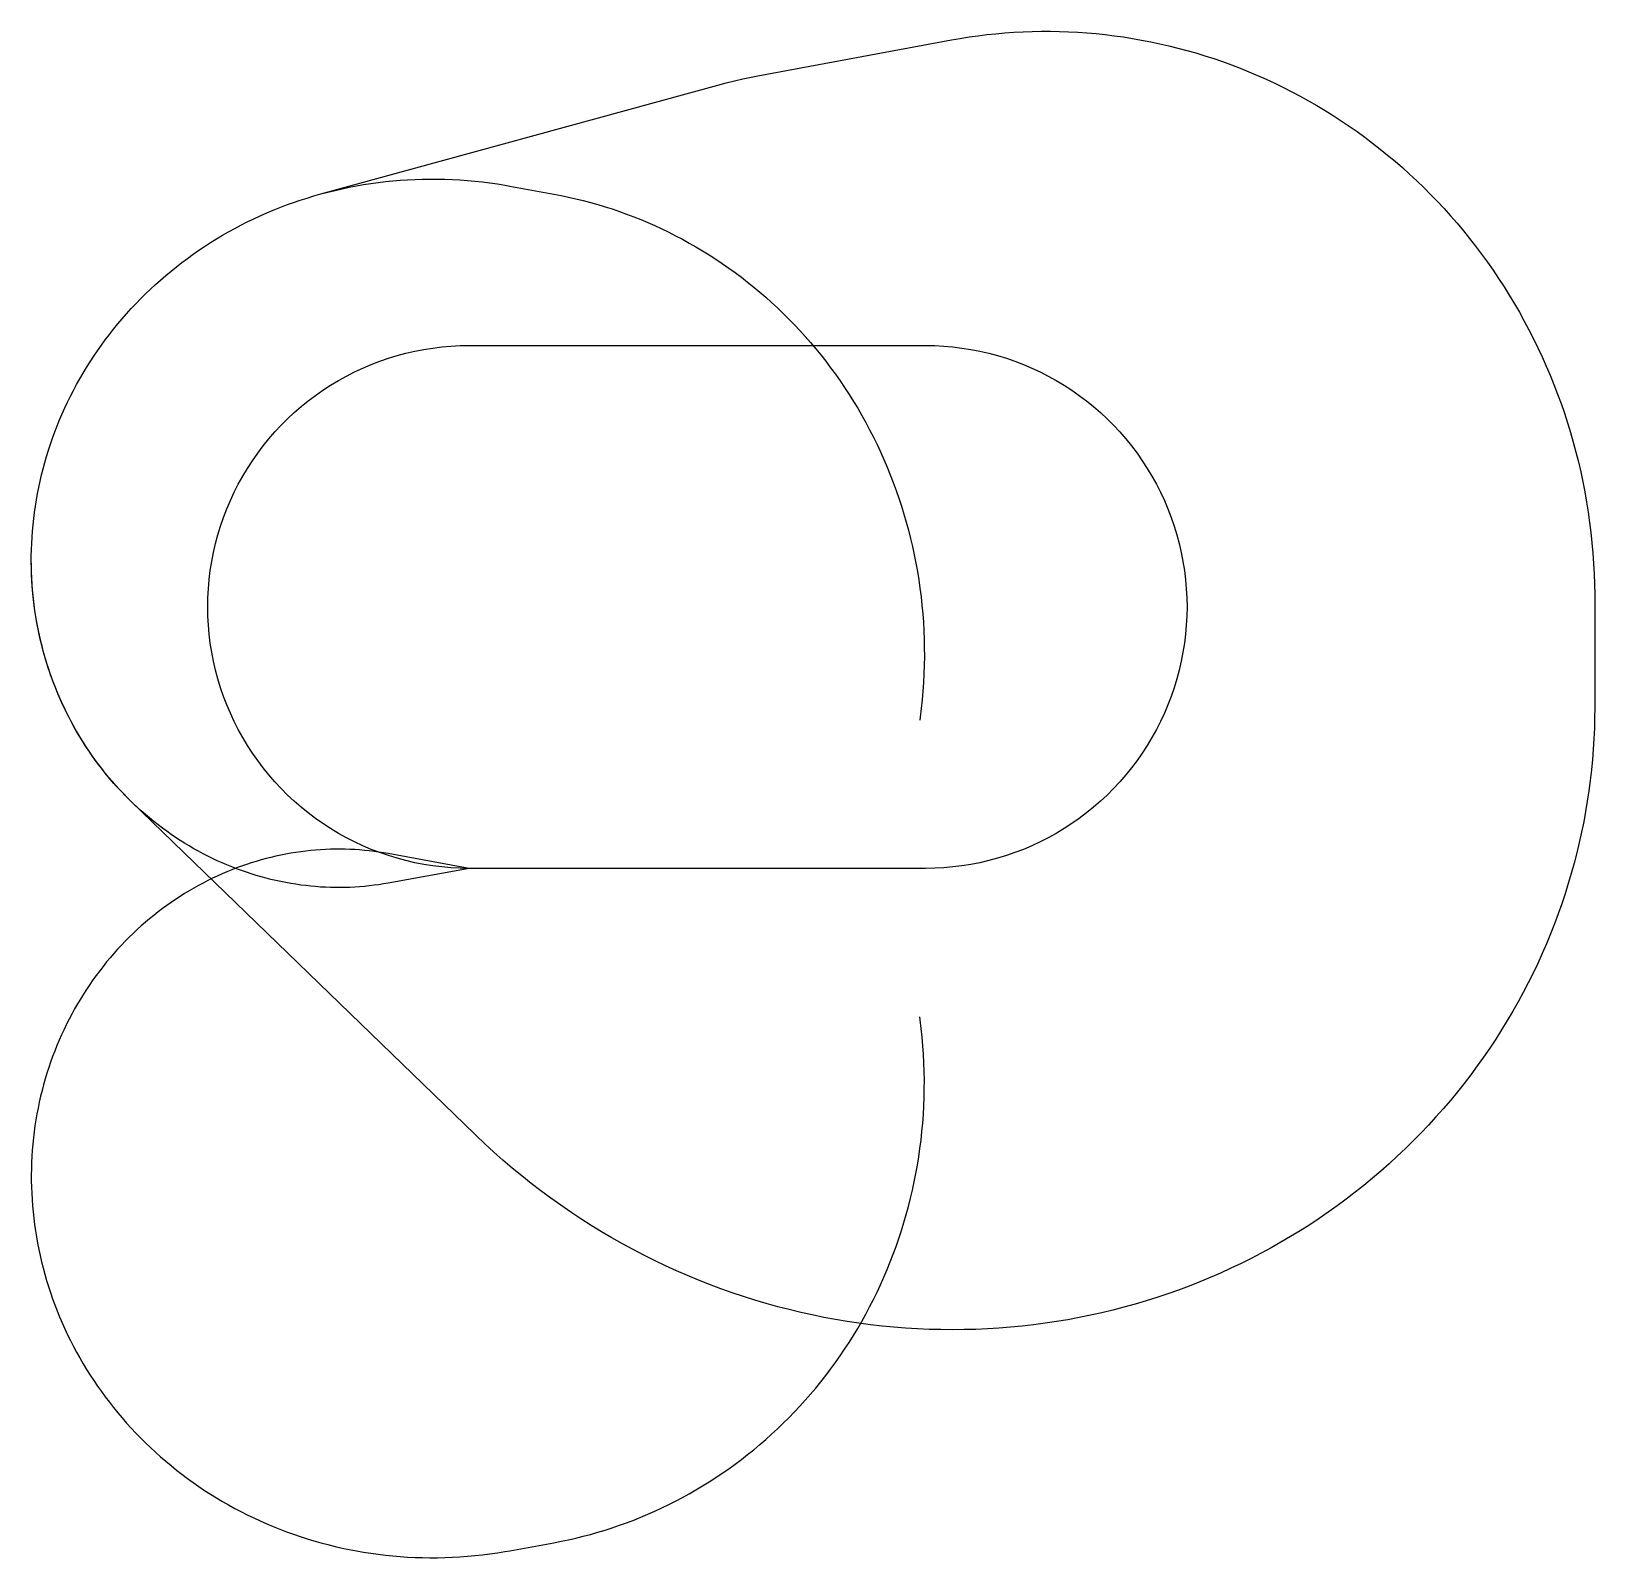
# Model space of a CAD drawing. Header units: metres. Extents: x -9048 to 23258, y -14242 to 17295.
import ezdxf

# ---------------------------------------------------------------- set-up
doc = ezdxf.new("R2010")
doc.units = ezdxf.units.M

msp = doc.modelspace()

# ---------------------------------------------------------------- linework, layer by layer
at = {"layer": 'NorminalTrack', "color": 1}
msp.add_lwpolyline([(0, 0), (0, 0), (-189, 3), (-377, 13), (-565, 30), (-752, 53), (-938, 82), (-1123, 118), (-1307, 160), (-1489, 209), (-1669, 264), (-1848, 326), (-2024, 393), (-2197, 467), (-2368, 547), (-2536, 632), (-2701, 724), (-2863, 821), (-3021, 924), (-3175, 1032), (-3326, 1145), (-3472, 1264), (-3615, 1388), (-3753, 1516), (-3886, 1649), (-4014, 1787), (-4138, 1930), (-4257, 2076), (-4370, 2227), (-4478, 2381), (-4581, 2539), (-4678, 2701), (-4770, 2866), (-4855, 3034), (-4935, 3205), (-5009, 3378), (-5076, 3554), (-5138, 3733), (-5193, 3913), (-5242, 4095), (-5284, 4279), (-5320, 4464), (-5349, 4650), (-5372, 4837), (-5389, 5025), (-5399, 5213), (-5402, 5402), (-5399, 5591), (-5389, 5779), (-5372, 5967), (-5349, 6154), (-5320, 6340), (-5284, 6525), (-5242, 6709), (-5193, 6891), (-5138, 7071), (-5076, 7250), (-5009, 7426), (-4935, 7599), (-4855, 7770), (-4770, 7938), (-4678, 8103), (-4581, 8265), (-4478, 8423), (-4370, 8577), (-4257, 8728), (-4138, 8874), (-4014, 9017), (-3886, 9155), (-3753, 9288), (-3615, 9416), (-3472, 9540), (-3326, 9659), (-3175, 9772), (-3021, 9880), (-2863, 9983), (-2701, 10080), (-2536, 10172), (-2368, 10257), (-2197, 10337), (-2024, 10411), (-1848, 10478), (-1669, 10540), (-1489, 10595), (-1307, 10644), (-1123, 10686), (-938, 10722), (-752, 10751), (-565, 10774), (-377, 10791), (-189, 10801), (0, 10804), (0, 10804), (9431, 10804), (9431, 10804), (9619, 10801), (9807, 10791), (9995, 10774), (10182, 10751), (10369, 10722), (10554, 10686), (10737, 10644), (10920, 10595), (11100, 10540), (11278, 10478), (11454, 10411), (11628, 10337), (11799, 10257), (11967, 10172), (12132, 10080), (12293, 9983), (12451, 9880), (12606, 9772), (12756, 9659), (12903, 9540), (13045, 9416), (13183, 9288), (13316, 9155), (13445, 9017), (13569, 8874), (13687, 8728), (13801, 8577), (13909, 8423), (14012, 8265), (14109, 8103), (14200, 7938), (14286, 7770), (14365, 7599), (14439, 7426), (14507, 7250), (14568, 7071), (14623, 6891), (14672, 6709), (14714, 6525), (14750, 6340), (14780, 6154), (14803, 5967), (14819, 5779), (14829, 5591), (14833, 5402), (14829, 5213), (14819, 5025), (14803, 4837), (14780, 4650), (14750, 4464), (14714, 4279), (14672, 4095), (14623, 3913), (14568, 3733), (14507, 3554), (14439, 3378), (14365, 3205), (14286, 3034), (14200, 2866), (14109, 2701), (14012, 2539), (13909, 2381), (13801, 2227), (13687, 2076), (13569, 1930), (13445, 1787), (13316, 1649), (13183, 1516), (13045, 1388), (12903, 1264), (12756, 1145), (12606, 1032), (12451, 924), (12293, 821), (12132, 724), (11967, 632), (11799, 547), (11628, 467), (11454, 393), (11278, 326), (11100, 264), (10920, 209), (10737, 160), (10554, 118), (10369, 82), (10182, 53), (9995, 30), (9807, 13), (9619, 3), (9431, 0), (0, 0)], dxfattribs=at)
at = {"layer": 'WindSpiral', "color": 5}
for points in [[(0, 0), (-1673, -305), (-1770, -322), (-1868, -337), (-1966, -350), (-2064, -362), (-2163, -372), (-2263, -380), (-2362, -387), (-2463, -392), (-2563, -395), (-2664, -397), (-2766, -396), (-2867, -394), (-2969, -390), (-3071, -385), (-3173, -377), (-3275, -368), (-3378, -357), (-3480, -344), (-3583, -329), (-3685, -313), (-3788, -294), (-3890, -274), (-3993, -252), (-4095, -228), (-4197, -202), (-4299, -175), (-4401, -145), (-4503, -114), (-4604, -80), (-4705, -45), (-4806, -8), (-4906, 30), (-5005, 71), (-5105, 114), (-5204, 158), (-5302, 204), (-5400, 252), (-5497, 302), (-5593, 354), (-5689, 407), (-5784, 463), (-5879, 520), (-5973, 579), (-6066, 640), (-6158, 702), (-6249, 766), (-6339, 832), (-6428, 900), (-6517, 970), (-6604, 1041), (-6691, 1114), (-6776, 1189), (-6860, 1265), (-6943, 1343), (-7025, 1422), (-7106, 1504), (-7185, 1587), (-7264, 1671), (-7341, 1757), (-7416, 1845), (-7491, 1934), (-7564, 2024), (-7635, 2116), (-7705, 2210), (-7774, 2305), (-7841, 2401), (-7906, 2499), (-7970, 2598), (-8033, 2699), (-8094, 2801), (-8153, 2904), (-8210, 3009), (-8266, 3114), (-8320, 3221), (-8372, 3329), (-8423, 3439), (-8472, 3549), (-8519, 3661), (-8564, 3773), (-8607, 3887), (-8648, 4002), (-8688, 4117), (-8725, 4234), (-8761, 4351), (-8794, 4470), (-8826, 4589), (-8855, 4709), (-8883, 4830), (-8908, 4952), (-8932, 5074), (-8953, 5197), (-8972, 5321), (-8989, 5445), (-9004, 5570), (-9017, 5695), (-9028, 5821), (-9036, 5947), (-9042, 6074), (-9046, 6201), (-9048, 6329), (-9048, 6457), (-9045, 6585), (-9040, 6713), (-9033, 6841), (-9024, 6970), (-9012, 7099), (-8998, 7228), (-8982, 7356), (-8964, 7485), (-8943, 7614), (-8920, 7743), (-8894, 7871), (-8866, 8000), (-8836, 8128), (-8804, 8256), (-8770, 8383), (-8733, 8511), (-8693, 8638), (-8652, 8764), (-8608, 8890), (-8562, 9016), (-8514, 9140), (-8463, 9265), (-8410, 9389), (-8355, 9512), (-8297, 9634), (-8237, 9755), (-8175, 9876), (-8111, 9996), (-8045, 10115), (-7976, 10233), (-7905, 10351), (-7832, 10467), (-7757, 10582), (-7679, 10696), (-7600, 10809), (-7518, 10920), (-7434, 11031), (-7348, 11140), (-7260, 11248), (-7170, 11355), (-7078, 11460), (-6984, 11564), (-6888, 11667), (-6790, 11767), (-6690, 11867), (-6588, 11965), (-6484, 12061), (-6378, 12156), (-6270, 12249), (-6161, 12340), (-6050, 12430), (-5937, 12517), (-5822, 12603), (-5705, 12687), (-5587, 12770), (-5467, 12850), (-5346, 12928), (-5223, 13005), (-5098, 13079), (-4972, 13152), (-4844, 13222), (-4715, 13290), (-4584, 13356), (-4452, 13420), (-4319, 13482), (-4184, 13541), (-4048, 13598), (-3911, 13653), (-3772, 13706), (-3633, 13756), (-3492, 13804), (-3350, 13850), (-3207, 13893), (-3063, 13934), (-3063, 13934), (5139, 16181), (5310, 16227), (5483, 16269), (5656, 16309), (5830, 16345), (5967, 16371), (9966, 17115), (10148, 17148), (10332, 17177), (10516, 17203), (10700, 17226), (10886, 17245), (11072, 17262), (11258, 17275), (11445, 17285), (11633, 17291), (11821, 17295), (12009, 17295), (12197, 17292), (12386, 17285), (12575, 17275), (12764, 17262), (12953, 17246), (13142, 17226), (13331, 17203), (13519, 17177), (13708, 17147), (13896, 17114), (14084, 17078), (14272, 17038), (14459, 16995), (14645, 16948), (14832, 16899), (15017, 16846), (15202, 16789), (15386, 16729), (15569, 16667), (15752, 16600), (15933, 16531), (16114, 16458), (16293, 16382), (16472, 16303), (16649, 16220), (16825, 16134), (17000, 16045), (17173, 15953), (17346, 15858), (17516, 15759), (17685, 15658), (17853, 15553), (18019, 15446), (18184, 15335), (18346, 15221), (18507, 15104), (18666, 14985), (18823, 14862), (18979, 14736), (19132, 14608), (19283, 14477), (19432, 14343), (19579, 14206), (19724, 14066), (19867, 13924), (20007, 13779), (20145, 13631), (20280, 13481), (20413, 13328), (20544, 13172), (20672, 13015), (20797, 12854), (20920, 12692), (21040, 12526), (21158, 12359), (21272, 12189), (21384, 12018), (21493, 11844), (21599, 11667), (21702, 11489), (21802, 11309), (21899, 11127), (21993, 10943), (22084, 10756), (22172, 10569), (22256, 10379), (22338, 10188), (22416, 9995), (22491, 9800), (22562, 9604), (22630, 9406), (22695, 9207), (22757, 9006), (22815, 8804), (22869, 8601), (22920, 8397), (22968, 8192), (23012, 7985), (23053, 7777), (23089, 7569), (23123, 7359), (23152, 7149), (23179, 6938), (23201, 6726), (23220, 6514), (23235, 6301), (23246, 6087), (23254, 5873), (23258, 5659), (23258, 5544), (23258, 3324), (23256, 3109), (23251, 2894), (23241, 2679), (23228, 2464), (23211, 2248), (23190, 2033), (23166, 1818), (23137, 1603), (23105, 1388), (23069, 1173), (23030, 959), (22986, 745), (22939, 532), (22888, 319), (22833, 107), (22774, -104), (22712, -315), (22646, -524), (22576, -733), (22502, -941), (22425, -1148), (22344, -1354), (22259, -1558), (22171, -1761), (22079, -1963), (21983, -2164), (21884, -2363), (21781, -2561), (21675, -2757), (21565, -2952), (21451, -3144), (21334, -3335), (21213, -3525), (21089, -3712), (20962, -3897), (20831, -4081), (20697, -4262), (20560, -4441), (20419, -4618), (20275, -4793), (20128, -4965), (19977, -5135), (19824, -5303), (19667, -5468), (19507, -5630), (19345, -5790), (19179, -5947), (19010, -6102), (18839, -6254), (18664, -6403), (18487, -6549), (18307, -6692), (18124, -6832), (17939, -6969), (17751, -7103), (17561, -7234), (17368, -7362), (17172, -7486), (16975, -7607), (16774, -7725), (16572, -7840), (16367, -7951), (16161, -8059), (15952, -8163), (15741, -8263), (15528, -8361), (15313, -8454), (15096, -8544), (14877, -8630), (14657, -8712), (14435, -8791), (14211, -8866), (13986, -8937), (13759, -9004), (13531, -9067), (13302, -9126), (13071, -9182), (12839, -9233), (12606, -9281), (12372, -9324), (12137, -9364), (11900, -9399), (11663, -9430), (11426, -9457), (11187, -9480), (10948, -9499), (10708, -9514), (10468, -9524), (10227, -9530), (9986, -9532), (9744, -9530), (9503, -9524), (9261, -9513), (9019, -9499), (8777, -9480), (8535, -9456), (8294, -9429), (8052, -9397), (7811, -9361), (7570, -9321), (7330, -9276), (7090, -9227), (6851, -9174), (6613, -9117), (6375, -9056), (6138, -8990), (5902, -8920), (5667, -8846), (5433, -8768), (5200, -8685), (4969, -8599), (4738, -8508), (4509, -8413), (4281, -8314), (4055, -8211), (3831, -8104), (3608, -7993), (3387, -7877), (3167, -7758), (2950, -7635), (2734, -7508), (2520, -7377), (2309, -7242), (2099, -7104), (1892, -6961), (1687, -6815), (1484, -6665), (1284, -6512), (1087, -6354), (891, -6194), (699, -6029), (509, -5861), (322, -5690), (137, -5515), (123, -5500), (-6977, 1375), (-7058, 1455), (-7138, 1537), (-7217, 1621), (-7295, 1706), (-7371, 1792), (-7447, 1880), (-7520, 1970), (-7593, 2061), (-7664, 2154), (-7733, 2248), (-7801, 2344), (-7867, 2441), (-7932, 2539), (-7996, 2639), (-8058, 2740), (-8118, 2842), (-8176, 2946), (-8233, 3051), (-8288, 3157), (-8341, 3265), (-8393, 3373), (-8443, 3483), (-8491, 3594), (-8537, 3706), (-8581, 3819), (-8624, 3933), (-8664, 4048), (-8703, 4164), (-8740, 4281), (-8775, 4399), (-8807, 4518), (-8838, 4638), (-8867, 4758), (-8893, 4879), (-8918, 5001), (-8941, 5124), (-8961, 5247), (-8979, 5371), (-8996, 5495), (-9010, 5620), (-9022, 5746), (-9031, 5872), (-9039, 5999), (-9044, 6126), (-9047, 6253), (-9048, 6370)], [(0, 0), (-1673, -305), (-1770, -322), (-1868, -337), (-1966, -350), (-2064, -362), (-2163, -372), (-2263, -380), (-2362, -387), (-2463, -392), (-2563, -395), (-2664, -397), (-2766, -396), (-2867, -394), (-2969, -390), (-3071, -385), (-3173, -377), (-3275, -368), (-3378, -357), (-3480, -344), (-3583, -329), (-3685, -313), (-3788, -294), (-3890, -274), (-3993, -252), (-4095, -228), (-4197, -202), (-4299, -175), (-4401, -145), (-4503, -114), (-4604, -80), (-4705, -45), (-4806, -8), (-4906, 30), (-5005, 71), (-5105, 114), (-5204, 158), (-5302, 204), (-5400, 252), (-5497, 302), (-5593, 354), (-5689, 407), (-5784, 463), (-5879, 520), (-5973, 579), (-6066, 640), (-6158, 702), (-6249, 766), (-6339, 832), (-6428, 900), (-6517, 970), (-6604, 1041), (-6691, 1114), (-6776, 1189), (-6860, 1265), (-6943, 1343), (-7025, 1422), (-7106, 1504), (-7185, 1587), (-7264, 1671), (-7341, 1757), (-7416, 1845), (-7491, 1934), (-7564, 2024), (-7635, 2116), (-7705, 2210), (-7774, 2305), (-7841, 2401), (-7906, 2499), (-7970, 2598), (-8033, 2699), (-8094, 2801), (-8153, 2904), (-8210, 3009), (-8266, 3114), (-8320, 3221), (-8372, 3329), (-8423, 3439), (-8472, 3549), (-8519, 3661), (-8564, 3773), (-8607, 3887), (-8648, 4002), (-8688, 4117), (-8725, 4234), (-8761, 4351), (-8794, 4470), (-8826, 4589), (-8855, 4709), (-8883, 4830), (-8908, 4952), (-8932, 5074), (-8953, 5197), (-8972, 5321), (-8989, 5445), (-9004, 5570), (-9017, 5695), (-9028, 5821), (-9036, 5947), (-9042, 6074), (-9046, 6201), (-9048, 6329), (-9048, 6457), (-9045, 6585), (-9040, 6713), (-9033, 6841), (-9024, 6970), (-9012, 7099), (-8998, 7228), (-8982, 7356), (-8964, 7485), (-8943, 7614), (-8920, 7743), (-8894, 7871), (-8866, 8000), (-8836, 8128), (-8804, 8256), (-8770, 8383), (-8733, 8511), (-8693, 8638), (-8652, 8764), (-8608, 8890), (-8562, 9016), (-8514, 9140), (-8463, 9265), (-8410, 9389), (-8355, 9512), (-8297, 9634), (-8237, 9755), (-8175, 9876), (-8111, 9996), (-8045, 10115), (-7976, 10233), (-7905, 10351), (-7832, 10467), (-7757, 10582), (-7679, 10696), (-7600, 10809), (-7518, 10920), (-7434, 11031), (-7348, 11140), (-7260, 11248), (-7170, 11355), (-7078, 11460), (-6984, 11564), (-6888, 11667), (-6790, 11767), (-6690, 11867), (-6588, 11965), (-6484, 12061), (-6378, 12156), (-6270, 12249), (-6161, 12340), (-6050, 12430), (-5937, 12517), (-5822, 12603), (-5705, 12687), (-5587, 12770), (-5467, 12850), (-5346, 12928), (-5223, 13005), (-5098, 13079), (-4972, 13152), (-4844, 13222), (-4715, 13290), (-4584, 13356), (-4452, 13420), (-4319, 13482), (-4184, 13541), (-4048, 13598), (-3911, 13653), (-3772, 13706), (-3633, 13756), (-3492, 13804), (-3350, 13850), (-3207, 13893), (-3063, 13934), (-2918, 13972), (-2772, 14008), (-2625, 14042), (-2478, 14073), (-2329, 14101), (-2180, 14127), (-2030, 14150), (-1880, 14171), (-1729, 14189), (-1577, 14204), (-1425, 14217), (-1272, 14227), (-1118, 14235), (-965, 14240), (-811, 14242), (-656, 14241), (-502, 14238), (-347, 14232), (-192, 14224), (-37, 14213), (118, 14198), (273, 14182), (429, 14162), (584, 14140), (739, 14115), (839, 14097), (1752, 13931), (1903, 13902), (2055, 13870), (2206, 13836), (2357, 13799), (2508, 13759), (2658, 13716), (2807, 13671), (2956, 13623), (3105, 13572), (3253, 13519), (3400, 13463), (3546, 13404), (3692, 13343), (3837, 13279), (3981, 13213), (4124, 13143), (4266, 13071), (4407, 12997), (4547, 12920), (4686, 12840), (4824, 12758), (4961, 12673), (5096, 12586), (5230, 12496), (5363, 12404), (5494, 12309), (5624, 12212), (5752, 12112), (5879, 12010), (6004, 11906), (6128, 11799), (6250, 11690), (6370, 11578), (6489, 11465), (6605, 11349), (6720, 11231), (6833, 11110), (6944, 10987), (7053, 10863), (7160, 10736), (7265, 10607), (7368, 10476), (7469, 10343), (7568, 10208), (7665, 10071), (7759, 9932), (7851, 9792), (7940, 9649), (8028, 9505), (8113, 9359), (8195, 9211), (8275, 9061), (8353, 8910), (8428, 8758), (8500, 8603), (8570, 8448), (8638, 8290), (8702, 8132), (8764, 7972), (8824, 7810), (8880, 7648), (8934, 7484), (8985, 7319), (9033, 7152), (9079, 6985), (9121, 6816), (9161, 6647), (9198, 6477), (9232, 6305), (9262, 6133), (9290, 5960), (9315, 5787), (9337, 5612), (9356, 5437), (9372, 5262), (9385, 5085), (9395, 4909), (9402, 4732), (9405, 4554), (9406, 4376), (9403, 4198), (9397, 4020), (9389, 3841), (9377, 3663), (9362, 3484), (9343, 3306), (9322, 3127), (9314, 3064)], [(0, 0), (-1673, 305), (-1770, 322), (-1868, 337), (-1966, 350), (-2064, 362), (-2163, 372), (-2263, 380), (-2362, 387), (-2463, 392), (-2563, 395), (-2664, 397), (-2766, 396), (-2867, 394), (-2969, 390), (-3071, 385), (-3173, 377), (-3275, 368), (-3378, 357), (-3480, 344), (-3583, 329), (-3685, 313), (-3788, 294), (-3890, 274), (-3993, 252), (-4095, 228), (-4197, 202), (-4299, 175), (-4401, 145), (-4503, 114), (-4604, 80), (-4705, 45), (-4806, 8), (-4906, -30), (-5005, -71), (-5105, -114), (-5204, -158), (-5302, -204), (-5400, -252), (-5497, -302), (-5593, -354), (-5689, -407), (-5784, -463), (-5879, -520), (-5973, -579), (-6066, -640), (-6158, -702), (-6249, -766), (-6339, -832), (-6428, -900), (-6517, -970), (-6604, -1041), (-6691, -1114), (-6776, -1189), (-6860, -1265), (-6943, -1343), (-7025, -1422), (-7106, -1504), (-7185, -1587), (-7264, -1671), (-7341, -1757), (-7416, -1845), (-7491, -1934), (-7564, -2024), (-7635, -2116), (-7705, -2210), (-7774, -2305), (-7841, -2401), (-7906, -2499), (-7970, -2598), (-8033, -2699), (-8094, -2801), (-8153, -2904), (-8210, -3009), (-8266, -3114), (-8320, -3221), (-8372, -3329), (-8423, -3439), (-8472, -3549), (-8519, -3661), (-8564, -3773), (-8607, -3887), (-8648, -4002), (-8688, -4117), (-8725, -4234), (-8761, -4351), (-8794, -4470), (-8826, -4589), (-8855, -4709), (-8883, -4830), (-8908, -4952), (-8932, -5074), (-8953, -5197), (-8972, -5321), (-8989, -5445), (-9004, -5570), (-9017, -5695), (-9028, -5821), (-9036, -5947), (-9042, -6074), (-9046, -6201), (-9048, -6329), (-9048, -6457), (-9045, -6585), (-9040, -6713), (-9033, -6841), (-9024, -6970), (-9012, -7099), (-8998, -7228), (-8982, -7356), (-8964, -7485), (-8943, -7614), (-8920, -7743), (-8894, -7871), (-8866, -8000), (-8836, -8128), (-8804, -8256), (-8770, -8383), (-8733, -8511), (-8693, -8638), (-8652, -8764), (-8608, -8890), (-8562, -9016), (-8514, -9140), (-8463, -9265), (-8410, -9389), (-8355, -9512), (-8297, -9634), (-8237, -9755), (-8175, -9876), (-8111, -9996), (-8045, -10115), (-7976, -10233), (-7905, -10351), (-7832, -10467), (-7757, -10582), (-7679, -10696), (-7600, -10809), (-7518, -10920), (-7434, -11031), (-7348, -11140), (-7260, -11248), (-7170, -11355), (-7078, -11460), (-6984, -11564), (-6888, -11667), (-6790, -11767), (-6690, -11867), (-6588, -11965), (-6484, -12061), (-6378, -12156), (-6270, -12249), (-6161, -12340), (-6050, -12430), (-5937, -12517), (-5822, -12603), (-5705, -12687), (-5587, -12770), (-5467, -12850), (-5346, -12928), (-5223, -13005), (-5098, -13079), (-4972, -13152), (-4844, -13222), (-4715, -13290), (-4584, -13356), (-4452, -13420), (-4319, -13482), (-4184, -13541), (-4048, -13598), (-3911, -13653), (-3772, -13706), (-3633, -13756), (-3492, -13804), (-3350, -13850), (-3207, -13893), (-3063, -13934), (-2918, -13972), (-2772, -14008), (-2625, -14042), (-2478, -14073), (-2329, -14101), (-2180, -14127), (-2030, -14150), (-1880, -14171), (-1729, -14189), (-1577, -14204), (-1425, -14217), (-1272, -14227), (-1118, -14235), (-965, -14240), (-811, -14242), (-656, -14241), (-502, -14238), (-347, -14232), (-192, -14224), (-37, -14213), (118, -14198), (273, -14182), (429, -14162), (584, -14140), (739, -14115), (839, -14097), (1752, -13931), (1903, -13902), (2055, -13870), (2206, -13836), (2357, -13799), (2508, -13759), (2658, -13716), (2807, -13671), (2956, -13623), (3105, -13572), (3253, -13519), (3400, -13463), (3546, -13404), (3692, -13343), (3837, -13279), (3981, -13213), (4124, -13143), (4266, -13071), (4407, -12997), (4547, -12920), (4686, -12840), (4824, -12758), (4961, -12673), (5096, -12586), (5230, -12496), (5363, -12404), (5494, -12309), (5624, -12212), (5752, -12112), (5879, -12010), (6004, -11906), (6128, -11799), (6250, -11690), (6370, -11578), (6489, -11465), (6605, -11349), (6720, -11231), (6833, -11110), (6944, -10987), (7053, -10863), (7160, -10736), (7265, -10607), (7368, -10476), (7469, -10343), (7568, -10208), (7665, -10071), (7759, -9932), (7851, -9792), (7940, -9649), (8028, -9505), (8113, -9359), (8195, -9211), (8275, -9061), (8353, -8910), (8428, -8758), (8500, -8603), (8570, -8448), (8638, -8290), (8702, -8132), (8764, -7972), (8824, -7810), (8880, -7648), (8934, -7484), (8985, -7319), (9033, -7152), (9079, -6985), (9121, -6816), (9161, -6647), (9198, -6477), (9232, -6305), (9262, -6133), (9290, -5960), (9315, -5787), (9337, -5612), (9356, -5437), (9372, -5262), (9385, -5085), (9395, -4909), (9402, -4732), (9405, -4554), (9406, -4376), (9403, -4198), (9397, -4020), (9389, -3841), (9377, -3663), (9362, -3484), (9343, -3306), (9322, -3127), (9314, -3064)]]:
    msp.add_lwpolyline(points, dxfattribs=at)

doc.saveas('drawing.dxf')
